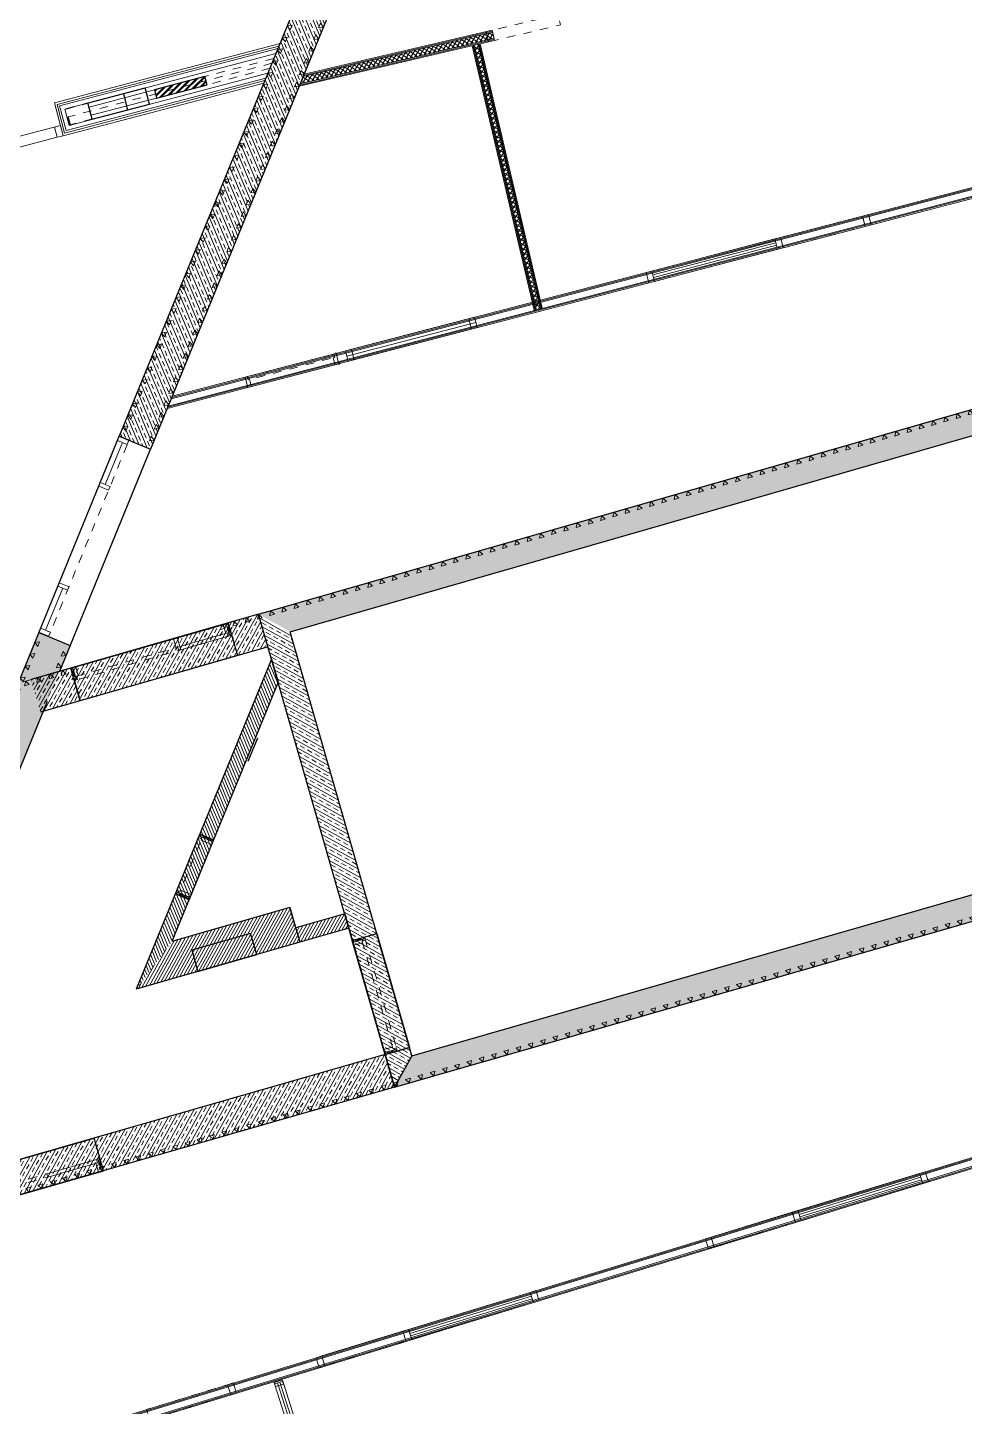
# Model space of a CAD drawing. Header units: metres. Extents: x 66528 to 66676, y 35171 to 35248.
# Drawn here: x 66550.94 to 66561.99, y 35187.35 to 35203.6 of the extents above; entities that cross this region are included whole.
import ezdxf

# ---------------------------------------------------------------- set-up
doc = ezdxf.new("R2010")
doc.units = ezdxf.units.M
doc.header["$LTSCALE"] = 0.00254
for name, pattern in [('Ohne Titel-22', [0.78736, 0.39368, -0.39368]), ('Ohne Titel-26', [0.629921, 0.314961, -0.314961]), ('Ohne Titel-6', [2.1074, 1.18103, -0.39368, 0.13901, -0.39368])]:
    doc.linetypes.add(name, pattern=pattern)
for name, color, linetype, lineweight in [('AUSBAU - Darstellungen - Fassade', 7, 'Continuous', 13), ('AUSBAU - Darstellungen - Trockenbau', 7, 'Continuous', 13), ('AUSBAU - Objekte - Türen', 7, 'Continuous', 13), ('ROHBAU - Darstellungen - Decken', 150, 'Continuous', 25), ('ROHBAU - Darstellungen - Sichtbetonklassen', 7, 'Continuous', 5), ('ROHBAU - Darstellungen - Wände', 7, 'Continuous', 25), ('ROHBAU - Darstellungen - Wände - Mauerwerk', 7, 'Continuous', 25), ('ROHBAU - Stahlkostruktion geschnitten', 7, 'Continuous', 13)]:
    doc.layers.add(name, color=color, linetype=linetype, lineweight=lineweight)

# ---------------------------------------------------------------- blocks, each defined once
blk = doc.blocks.new('SB 4')
at = {"layer": 'ROHBAU - Darstellungen - Sichtbetonklassen', "color": 251, "linetype": 'Continuous', "lineweight": 5, "flags": 128}
for points in [[(-0.121, -0.05), (-0.15, 0), (-0.179, -0.05)], [(-0.029, -0.05), (0, 0), (0.029, -0.05)]]:
    blk.add_lwpolyline(points, close=True, dxfattribs=at)
blk = doc.blocks.new('Gruppe-191-1')
at = {"layer": 'ROHBAU - Darstellungen - Sichtbetonklassen', "color": 7, "rotation": 16.15500941286637}
for p in [(66569.42, 35201.207), (66568.987, 35201.082), (66569.276, 35201.165), (66568.409, 35200.916), (66568.698, 35200.999), (66567.831, 35200.75), (66568.12, 35200.833), (66568.12, 35200.833), (66567.252, 35200.584), (66567.541, 35200.667), (66566.674, 35200.418), (66566.963, 35200.501), (66566.096, 35200.252), (66566.385, 35200.335), (66565.518, 35200.086), (66565.807, 35200.169), (66564.94, 35199.92), (66565.229, 35200.003), (66564.362, 35199.754), (66564.651, 35199.837), (66563.784, 35199.588), (66564.073, 35199.671), (66563.205, 35199.422), (66563.495, 35199.505), (66563.495, 35199.505), (66562.627, 35199.256), (66562.916, 35199.339), (66562.049, 35199.09), (66562.338, 35199.173), (66561.471, 35198.924), (66561.76, 35199.007), (66561.182, 35198.841), (66560.604, 35198.675), (66560.893, 35198.758), (66560.026, 35198.509), (66560.315, 35198.592), (66559.448, 35198.343), (66559.737, 35198.426), (66558.869, 35198.177), (66558.869, 35198.177), (66559.159, 35198.26), (66558.291, 35198.011), (66558.58, 35198.094), (66557.713, 35197.845), (66558.002, 35197.928), (66557.135, 35197.679), (66557.424, 35197.762), (66556.557, 35197.513), (66556.846, 35197.596), (66555.979, 35197.347), (66556.268, 35197.43), (66555.401, 35197.181), (66555.69, 35197.264), (66554.823, 35197.015), (66555.112, 35197.098), (66554.244, 35196.849), (66554.533, 35196.932), (66553.666, 35196.683), (66553.955, 35196.766), (66553.377, 35196.6), (66551.354, 35196.019), (66551.065, 35195.936)]:
    blk.add_blockref('SB 4', p, dxfattribs=at)
blk = doc.blocks.new('Tür_STB_193cm_40cm_ST')
at = {"layer": 'AUSBAU - Objekte - Türen', "lineweight": 25}
for p, q in [((-0.965, 0), (-0.965, -0.4)), ((0.965, 0), (0.965, -0.4))]:
    blk.add_line(p, q, dxfattribs=at)
at = {"layer": 'AUSBAU - Objekte - Türen', "color": 254, "lineweight": 5}
for p, q in [((-0.94, -0.015), (-0.965, -0.135)), ((-0.94, -0.135), (-0.965, -0.015)), ((0.94, -0.015), (0.965, -0.135)), ((0.94, -0.135), (0.965, -0.015))]:
    blk.add_line(p, q, dxfattribs=at)
at = {"layer": 'AUSBAU - Objekte - Türen', "color": 255, "linetype": 'Continuous', "lineweight": 25, "flags": 128}
blk.add_lwpolyline([(0.965, 0), (0.965, -0.4), (-0.965, -0.4), (-0.965, 0)], close=True, dxfattribs=at)
at = {"layer": 'AUSBAU - Objekte - Türen', "lineweight": 18, "flags": 128}
for points in [[(-0.95, 0), (-0.905, 0), (-0.905, -0.11), (-0.925, -0.11), (-0.925, -0.15), (-0.95, -0.15), (-0.95, -0.135), (-0.94, -0.135), (-0.94, -0.015), (-0.95, -0.015)], [(0.34, 0), (0.295, 0), (0.295, -0.11), (0.315, -0.11), (0.315, -0.15), (0.34, -0.15)], [(0.95, 0), (0.905, 0), (0.905, -0.11), (0.925, -0.11), (0.925, -0.15), (0.95, -0.15), (0.95, -0.135), (0.94, -0.135), (0.94, -0.015), (0.95, -0.015)], [(-0.94, -0.015), (-0.94, -0.135), (-0.965, -0.135), (-0.965, -0.015)], [(0.94, -0.015), (0.94, -0.135), (0.965, -0.135), (0.965, -0.015)]]:
    blk.add_lwpolyline(points, close=True, dxfattribs=at)
at = {"layer": 'AUSBAU - Objekte - Türen', "color": 9, "linetype": 'Ohne Titel-26', "lineweight": 5, "flags": 128}
blk.add_lwpolyline([(-0.925, -0.11), (0.315, -0.11), (0.315, -0.15), (-0.925, -0.15)], close=True, dxfattribs=at)
at = {"layer": 'AUSBAU - Objekte - Türen', "flags": 128}
blk.add_lwpolyline([(0.925, -0.15), (0.925, -0.11), (0.34, -0.11), (0.34, -0.15)], close=True, dxfattribs=at)
blk = doc.blocks.new('Gruppe-239-1')
at = {"layer": 'ROHBAU - Darstellungen - Sichtbetonklassen', "color": 251, "linetype": 'Continuous', "lineweight": 5, "flags": 128}
blk.add_lwpolyline([(66547.87, 35188.513), (66547.834, 35188.559), (66547.892, 35188.566)], close=True, dxfattribs=at)
at = {"layer": 'ROHBAU - Darstellungen - Sichtbetonklassen', "color": 7, "rotation": 67.85499871291746}
for p in [(66551.027, 35196.351), (66550.913, 35196.073), (66550.799, 35195.794), (66550.685, 35195.516), (66550.571, 35195.238), (66550.457, 35194.96), (66550.343, 35194.681), (66550.229, 35194.403), (66550.115, 35194.125), (66550.001, 35193.846), (66549.887, 35193.568), (66549.773, 35193.29), (66549.773, 35193.29), (66549.659, 35193.012), (66549.545, 35192.733), (66549.431, 35192.455), (66549.317, 35192.177), (66549.203, 35191.898), (66549.089, 35191.62), (66548.975, 35191.342), (66548.861, 35191.063), (66548.747, 35190.785), (66548.633, 35190.507), (66548.519, 35190.229), (66548.405, 35189.95), (66548.291, 35189.672), (66548.177, 35189.394), (66548.177, 35189.394), (66548.063, 35189.115), (66547.948, 35188.837)]:
    blk.add_blockref('SB 4', p, dxfattribs=at)
blk = doc.blocks.new('Gruppe-240-1')
at = {"layer": 'ROHBAU - Darstellungen - Sichtbetonklassen', "color": 7, "rotation": 67.8549987129407}
for p in [(66554.974, 35205.984), (66554.86, 35205.706), (66554.746, 35205.427), (66554.632, 35205.149), (66554.518, 35204.871), (66554.404, 35204.593), (66554.29, 35204.314), (66554.176, 35204.036), (66554.062, 35203.758), (66553.948, 35203.479), (66553.834, 35203.201), (66553.719, 35202.923), (66553.605, 35202.644), (66553.491, 35202.366), (66553.491, 35202.366), (66553.377, 35202.088), (66553.263, 35201.81), (66553.149, 35201.531), (66553.035, 35201.253), (66552.921, 35200.975), (66552.807, 35200.696), (66552.693, 35200.418), (66552.579, 35200.14), (66552.465, 35199.861), (66552.351, 35199.583), (66552.237, 35199.305), (66552.123, 35199.027)]:
    blk.add_blockref('SB 4', p, dxfattribs=at)
blk = doc.blocks.new('Gruppe-242-1')
at = {"layer": 'ROHBAU - Darstellungen - Sichtbetonklassen', "color": 7, "xscale": -1, "rotation": 247.5864290584021}
for p in [(66555.458, 35206.111), (66555.344, 35205.832), (66555.23, 35205.554), (66555.116, 35205.276), (66555.002, 35204.997), (66554.888, 35204.719), (66554.774, 35204.441), (66554.66, 35204.163), (66554.546, 35203.884), (66554.432, 35203.606), (66554.318, 35203.328), (66554.204, 35203.049), (66554.09, 35202.771), (66553.976, 35202.493), (66553.862, 35202.215), (66553.862, 35202.215), (66553.748, 35201.936), (66553.634, 35201.658), (66553.52, 35201.38), (66553.406, 35201.101), (66553.291, 35200.823), (66553.177, 35200.545), (66553.063, 35200.266), (66552.949, 35199.988), (66552.835, 35199.71), (66552.721, 35199.432), (66552.607, 35199.153), (66552.493, 35198.875)]:
    blk.add_blockref('SB 4', p, dxfattribs=at)
blk = doc.blocks.new('Gruppe-255-1')
at = {"layer": 'ROHBAU - Darstellungen - Sichtbetonklassen', "color": 7, "rotation": 196.1550094128664}
for p in [(66567.728, 35194.687), (66567.15, 35194.521), (66567.439, 35194.604), (66566.572, 35194.355), (66566.861, 35194.438), (66565.994, 35194.189), (66566.283, 35194.272), (66565.416, 35194.023), (66565.705, 35194.106), (66564.837, 35193.857), (66565.127, 35193.94), (66564.259, 35193.691), (66564.548, 35193.774), (66563.681, 35193.525), (66563.681, 35193.525), (66563.97, 35193.608), (66563.103, 35193.359), (66563.392, 35193.442), (66562.525, 35193.193), (66562.814, 35193.276), (66561.947, 35193.027), (66562.236, 35193.11), (66561.369, 35192.861), (66561.658, 35192.944), (66560.79, 35192.695), (66561.08, 35192.778), (66560.212, 35192.529), (66560.501, 35192.612), (66559.634, 35192.363), (66559.923, 35192.446), (66559.056, 35192.197), (66559.345, 35192.28), (66558.478, 35192.031), (66558.767, 35192.114), (66557.9, 35191.865), (66557.9, 35191.865), (66558.189, 35191.948), (66557.322, 35191.699), (66557.611, 35191.782), (66556.744, 35191.533), (66557.033, 35191.616), (66556.165, 35191.367), (66556.454, 35191.45), (66555.587, 35191.201), (66555.876, 35191.284), (66555.009, 35191.035), (66555.298, 35191.118), (66554.431, 35190.869), (66554.72, 35190.952), (66554.142, 35190.786), (66553.564, 35190.62), (66553.853, 35190.703), (66552.986, 35190.454), (66553.275, 35190.537), (66552.408, 35190.288), (66552.697, 35190.371), (66551.829, 35190.122), (66552.118, 35190.205), (66552.118, 35190.205), (66551.251, 35189.956), (66551.54, 35190.039), (66550.673, 35189.79), (66550.962, 35189.873), (66550.095, 35189.624), (66550.384, 35189.707), (66549.517, 35189.458), (66549.806, 35189.541), (66548.939, 35189.292), (66549.228, 35189.375), (66548.65, 35189.209)]:
    blk.add_blockref('SB 4', p, dxfattribs=at)
blk = doc.blocks.new('Tür_Abpl._BTN')
at = {"layer": 'AUSBAU - Objekte - Türen', "lineweight": 25}
for p, q in [((-1.25, 0.062), (-1.25, -0.062)), ((1.25, 0.062), (1.25, -0.062))]:
    blk.add_line(p, q, dxfattribs=at)
at = {"layer": 'AUSBAU - Objekte - Türen'}
for p, q in [((-1.195, 0), (-0.66, 0)), ((0.66, 0), (1.195, 0))]:
    blk.add_line(p, q, dxfattribs=at)
at = {"layer": 'AUSBAU - Objekte - Türen', "flags": 128}
for points in [[(-1.195, -0.062), (-1.25, -0.062), (-1.25, 0.062), (-1.195, 0.062)], [(-0.615, -0.062), (-0.66, -0.062), (-0.66, 0.062), (-0.615, 0.062)], [(0.66, -0.062), (0.615, -0.062), (0.615, 0.062), (0.66, 0.062)], [(1.25, -0.062), (1.195, -0.062), (1.195, 0.062), (1.25, 0.062)]]:
    blk.add_lwpolyline(points, close=True, dxfattribs=at)
at = {"layer": 'AUSBAU - Objekte - Türen', "color": 253, "linetype": 'Ohne Titel-22', "flags": 128}
blk.add_lwpolyline([(1.195, -0.062), (-1.195, -0.062), (-1.195, 0.062), (1.195, 0.062)], close=True, dxfattribs=at)
blk = doc.blocks.new('BTS_kombi_flurtür_OG4')
at = {"layer": 'AUSBAU - Objekte - Türen', "linetype": 'Continuous'}
for p, q in [((-0.75, 0.077), (0.75, 0.077)), ((-0.75, 0.047), (0.75, 0.047))]:
    blk.add_line(p, q, dxfattribs=at)
at = {"layer": 'AUSBAU - Objekte - Türen', "linetype": 'Continuous', "lineweight": 5, "flags": 128}
for points in [[(-0.82, 0.125), (-0.75, 0.125), (-0.75, 0), (-0.82, 0)], [(-0.75, 0.125), (0.75, 0.125), (0.75, 0), (-0.75, 0)]]:
    blk.add_lwpolyline(points, close=True, dxfattribs=at)
at = {"layer": 'AUSBAU - Objekte - Türen', "flags": 128}
for points in [[(0.75, 0.125), (0.75, 0), (0.82, 0), (0.82, 0.125)], [(1.82, 0.125), (1.82, 0), (1.89, 0), (1.89, 0.125)]]:
    blk.add_lwpolyline(points, close=True, dxfattribs=at)
at = {"layer": 'AUSBAU - Objekte - Türen', "color": 255, "linetype": 'Continuous', "flags": 128}
blk.add_lwpolyline([(1.82, 0.125), (1.82, 0), (0.82, 0), (0.82, 0.125)], close=True, dxfattribs=at)
at = {"layer": 'AUSBAU - Objekte - Türen', "color": 253, "linetype": 'Ohne Titel-22', "flags": 128}
blk.add_lwpolyline([(1.82, 0.125), (1.82, 0), (0.82, 0), (0.82, 0.125)], close=True, dxfattribs=at)
blk = doc.blocks.new('Gruppe-427-1')
at = {"layer": 'AUSBAU - Darstellungen - Fassade'}
for p, q in [((66557.104, 35185.491), (66557.113, 35185.463)), ((66557.107, 35185.492), (66557.116, 35185.464))]:
    blk.add_line(p, q, dxfattribs=at)
for centre, start, end in [((66557.104, 35185.495), 261.6813, 313.7603), ((66557.115, 35185.46), 81.6813, 133.7603)]:
    blk.add_arc(centre, 0.00342, start, end, dxfattribs=at)
blk = doc.blocks.new('Gruppe-428-1')
at = {"layer": 'AUSBAU - Darstellungen - Fassade'}
for p, q in [((66558.033, 35185.788), (66558.042, 35185.759)), ((66558.035, 35185.789), (66558.045, 35185.76))]:
    blk.add_line(p, q, dxfattribs=at)
for centre, start, end in [((66558.033, 35185.791), 261.6813, 313.7603), ((66558.044, 35185.757), 81.6813, 133.7603)]:
    blk.add_arc(centre, 0.00342, start, end, dxfattribs=at)
blk = doc.blocks.new('Gruppe-429-1')
at = {"layer": 'AUSBAU - Darstellungen - Fassade'}
for p, q in [((66561.676, 35186.952), (66561.685, 35186.924)), ((66561.679, 35186.953), (66561.688, 35186.925))]:
    blk.add_line(p, q, dxfattribs=at)
for centre, start, end in [((66561.677, 35186.956), 261.6813, 313.7603), ((66561.688, 35186.921), 81.6813, 133.7603)]:
    blk.add_arc(centre, 0.00342, start, end, dxfattribs=at)
blk = doc.blocks.new('Gruppe-430-1')
at = {"layer": 'AUSBAU - Darstellungen - Fassade'}
for p, q in [((66560.747, 35186.655), (66560.757, 35186.627)), ((66560.75, 35186.656), (66560.759, 35186.628))]:
    blk.add_line(p, q, dxfattribs=at)
for centre, start, end in [((66560.748, 35186.659), 261.6813, 313.7603), ((66560.759, 35186.624), 81.6813, 133.7603)]:
    blk.add_arc(centre, 0.00342, start, end, dxfattribs=at)
blk = doc.blocks.new('Gruppe-431-1')
at = {"layer": 'AUSBAU - Objekte - Türen', "linetype": 'Continuous'}
for p, q in [((66559.809, 35186.392), (66562.629, 35187.293)), ((66559.82, 35186.359), (66562.64, 35187.26)), ((66559.829, 35186.331), (66562.649, 35187.231)), ((66559.84, 35186.297), (66562.659, 35187.198)), ((66559.84, 35186.297), (66559.809, 35186.392)), ((66558.952, 35186.118), (66556.133, 35185.218)), ((66558.983, 35186.023), (66558.952, 35186.118)), ((66558.983, 35186.023), (66556.163, 35185.122)), ((66558.963, 35186.085), (66556.177, 35185.195)), ((66558.972, 35186.057), (66556.19, 35185.168))]:
    blk.add_line(p, q, dxfattribs=at)
at = {"layer": 'AUSBAU - Objekte - Türen', "color": 253, "linetype": 'Ohne Titel-22', "flags": 128}
for points in [[(66563.477, 35187.564), (66563.507, 35187.469), (66562.674, 35187.203), (66562.643, 35187.298)], [(66555.285, 35184.947), (66555.315, 35184.851), (66556.149, 35185.118), (66556.118, 35185.213)]]:
    blk.add_lwpolyline(points, close=True, dxfattribs=at)
at = {"layer": 'AUSBAU - Objekte - Türen', "flags": 128}
for points in [[(66563.477, 35187.564), (66563.507, 35187.469), (66563.555, 35187.484), (66563.524, 35187.58)], [(66562.596, 35187.283), (66562.626, 35187.187), (66562.674, 35187.203), (66562.643, 35187.298)], [(66562.629, 35187.293), (66562.659, 35187.198), (66562.726, 35187.219), (66562.696, 35187.315)], [(66556.133, 35185.218), (66556.163, 35185.122), (66556.096, 35185.101), (66556.066, 35185.196)], [(66556.166, 35185.228), (66556.196, 35185.133), (66556.149, 35185.118), (66556.118, 35185.213)], [(66555.285, 35184.947), (66555.315, 35184.851), (66555.268, 35184.836), (66555.237, 35184.931)]]:
    blk.add_lwpolyline(points, close=True, dxfattribs=at)
at = {"layer": 'AUSBAU - Darstellungen - Fassade', "color": 7}
for name in ['Gruppe-429-1', 'Gruppe-430-1', 'Gruppe-428-1', 'Gruppe-427-1']:
    blk.add_blockref(name, (0, 0), dxfattribs=at)
blk = doc.blocks.new('Tür_STB_140cm_30cm')
at = {"layer": 'AUSBAU - Objekte - Türen', "lineweight": 25}
for p, q in [((-1.14, 0.15), (-1.14, -0.15)), ((0.26, 0.15), (0.26, -0.15)), ((0.26, 0.15), (0.26, -0.15))]:
    blk.add_line(p, q, dxfattribs=at)
at = {"layer": 'AUSBAU - Objekte - Türen', "color": 254, "lineweight": 5}
for p, q in [((-1.115, 0.135), (-1.14, 0.015)), ((-1.115, 0.015), (-1.14, 0.135)), ((0.235, 0.135), (0.26, 0.015)), ((0.235, 0.015), (0.26, 0.135))]:
    blk.add_line(p, q, dxfattribs=at)
at = {"layer": 'AUSBAU - Objekte - Türen', "color": 255, "linetype": 'Continuous', "lineweight": 25, "flags": 128}
blk.add_lwpolyline([(-1.14, 0.15), (-1.14, -0.15), (0.26, -0.15), (0.26, 0.15)], close=True, dxfattribs=at)
at = {"layer": 'AUSBAU - Objekte - Türen', "lineweight": 18, "flags": 128}
for points in [[(-1.115, 0.135), (-1.115, 0.015), (-1.14, 0.015), (-1.14, 0.135)], [(-1.125, 0.15), (-1.08, 0.15), (-1.08, 0.04), (-1.1, 0.04), (-1.1, 0), (-1.125, 0), (-1.125, 0.015), (-1.115, 0.015), (-1.115, 0.135), (-1.125, 0.135)], [(0.245, 0.15), (0.2, 0.15), (0.2, 0.04), (0.22, 0.04), (0.22, 0), (0.245, 0), (0.245, 0.015), (0.235, 0.015), (0.235, 0.135), (0.245, 0.135)], [(0.235, 0.135), (0.235, 0.015), (0.26, 0.015), (0.26, 0.135)]]:
    blk.add_lwpolyline(points, close=True, dxfattribs=at)
at = {"layer": 'AUSBAU - Objekte - Türen', "color": 9, "linetype": 'Ohne Titel-26', "lineweight": 5, "flags": 128}
blk.add_lwpolyline([(-1.1, 0.04), (0.22, 0.04), (0.22, 0), (-1.1, 0)], close=True, dxfattribs=at)
blk = doc.blocks.new('Tür_STB_193cn_40cm_ST')
at = {"layer": 'AUSBAU - Objekte - Türen', "lineweight": 25}
for p, q in [((-0.67, 0), (-0.67, -0.3)), ((-0.67, 0), (-0.67, -0.3)), ((-0.67, 0), (-0.67, -0.4)), ((1.26, 0), (1.26, -0.4))]:
    blk.add_line(p, q, dxfattribs=at)
at = {"layer": 'AUSBAU - Objekte - Türen', "color": 254, "lineweight": 5}
for p, q in [((-0.645, -0.015), (-0.67, -0.135)), ((-0.645, -0.135), (-0.67, -0.015)), ((1.235, -0.015), (1.26, -0.135)), ((1.235, -0.135), (1.26, -0.015))]:
    blk.add_line(p, q, dxfattribs=at)
at = {"layer": 'AUSBAU - Objekte - Türen', "color": 255, "linetype": 'Continuous', "lineweight": 25, "flags": 128}
blk.add_lwpolyline([(1.26, 0), (1.26, -0.4), (-0.67, -0.4), (-0.67, 0)], close=True, dxfattribs=at)
at = {"layer": 'AUSBAU - Objekte - Türen', "lineweight": 18, "flags": 128}
for points in [[(-0.655, 0), (-0.61, 0), (-0.61, -0.11), (-0.63, -0.11), (-0.63, -0.15), (-0.655, -0.15), (-0.655, -0.135), (-0.645, -0.135), (-0.645, -0.015), (-0.655, -0.015)], [(1.245, 0), (1.2, 0), (1.2, -0.11), (1.22, -0.11), (1.22, -0.15), (1.245, -0.15), (1.245, -0.135), (1.235, -0.135), (1.235, -0.015), (1.245, -0.015)], [(-0.645, -0.015), (-0.645, -0.135), (-0.67, -0.135), (-0.67, -0.015)], [(1.235, -0.015), (1.235, -0.135), (1.26, -0.135), (1.26, -0.015)]]:
    blk.add_lwpolyline(points, close=True, dxfattribs=at)
at = {"layer": 'AUSBAU - Objekte - Türen', "color": 9, "linetype": 'Ohne Titel-26', "lineweight": 5, "flags": 128}
blk.add_lwpolyline([(-0.63, -0.11), (0.61, -0.11), (0.61, -0.15), (-0.63, -0.15)], close=True, dxfattribs=at)
at = {"layer": 'AUSBAU - Objekte - Türen', "flags": 128}
blk.add_lwpolyline([(1.22, -0.15), (1.22, -0.11), (0.61, -0.11), (0.61, -0.15)], close=True, dxfattribs=at)
blk = doc.blocks.new('Tür_MW_76cm_17.5cm')
at = {"layer": 'AUSBAU - Objekte - Türen', "lineweight": 25}
for p, q in [((-0.38, 0.15), (-0.38, -0.025)), ((0.38, 0.15), (0.38, -0.025))]:
    blk.add_line(p, q, dxfattribs=at)
at = {"layer": 'AUSBAU - Objekte - Türen', "color": 254, "lineweight": 5}
for p, q in [((-0.355, 0.135), (-0.38, -0.01)), ((-0.355, -0.01), (-0.38, 0.135)), ((-0.355, 0.135), (-0.38, -0.01)), ((-0.355, -0.01), (-0.38, 0.135)), ((0.355, 0.135), (0.38, -0.01)), ((0.355, -0.01), (0.38, 0.135))]:
    blk.add_line(p, q, dxfattribs=at)
at = {"layer": 'AUSBAU - Objekte - Türen', "color": 255, "linetype": 'Continuous', "lineweight": 25, "flags": 128}
blk.add_lwpolyline([(0.38, 0.15), (0.38, -0.025), (-0.38, -0.025), (-0.38, 0.15)], close=True, dxfattribs=at)
at = {"layer": 'AUSBAU - Objekte - Türen', "lineweight": 18, "flags": 128}
for points in [[(-0.355, 0.135), (-0.355, -0.01), (-0.38, -0.01), (-0.38, 0.135)], [(-0.355, 0.135), (-0.355, -0.01), (-0.38, -0.01), (-0.38, 0.135)], [(-0.365, 0.15), (-0.335, 0.15), (-0.335, 0.11), (-0.32, 0.11), (-0.32, -0.025), (-0.365, -0.025), (-0.365, -0.01), (-0.355, -0.01), (-0.355, 0.135), (-0.365, 0.135)], [(-0.365, 0.15), (-0.335, 0.15), (-0.335, 0.11), (-0.32, 0.11), (-0.32, -0.025), (-0.365, -0.025), (-0.365, -0.01), (-0.355, -0.01), (-0.355, 0.135), (-0.365, 0.135)], [(0.365, 0.15), (0.335, 0.15), (0.335, 0.11), (0.32, 0.11), (0.32, -0.025), (0.365, -0.025), (0.365, -0.01), (0.355, -0.01), (0.355, 0.135), (0.365, 0.135)], [(0.355, 0.135), (0.355, -0.01), (0.38, -0.01), (0.38, 0.135)]]:
    blk.add_lwpolyline(points, close=True, dxfattribs=at)
at = {"layer": 'AUSBAU - Objekte - Türen', "color": 9, "linetype": 'Ohne Titel-26', "lineweight": 5, "flags": 128}
blk.add_lwpolyline([(-0.335, 0.11), (-0.335, 0.15), (0.335, 0.15), (0.335, 0.11)], close=True, dxfattribs=at)
blk = doc.blocks.new('Gruppe-644-1')
at = {"layer": 'AUSBAU - Objekte - Türen'}
for p, q in [((66554.482, 35185.768), (66554.51, 35185.777)), ((66554.483, 35185.765), (66554.511, 35185.774))]:
    blk.add_line(p, q, dxfattribs=at)
for centre, start, end in [((66554.479, 35185.765), 351.6813, 43.7603), ((66554.514, 35185.776), 171.6813, 223.7603)]:
    blk.add_arc(centre, 0.00342, start, end, dxfattribs=at)
blk = doc.blocks.new('Gruppe-645-1')
at = {"layer": 'AUSBAU - Objekte - Türen'}
for p, q in [((66554.185, 35186.696), (66554.214, 35186.706)), ((66554.186, 35186.694), (66554.215, 35186.703))]:
    blk.add_line(p, q, dxfattribs=at)
for centre, start, end in [((66554.183, 35186.694), 351.6813, 43.7603), ((66554.217, 35186.705), 171.6813, 223.7603)]:
    blk.add_arc(centre, 0.00342, start, end, dxfattribs=at)
blk = doc.blocks.new('Gruppe-646-1')
at = {"layer": 'AUSBAU - Objekte - Türen'}
for p, q in [((66553.951, 35187.644), (66553.855, 35187.613)), ((66553.855, 35187.613), (66554.756, 35184.794)), ((66553.889, 35187.624), (66554.779, 35184.838)), ((66553.917, 35187.633), (66554.806, 35184.851)), ((66553.951, 35187.644), (66554.852, 35184.824))]:
    blk.add_line(p, q, dxfattribs=at)
at = {"layer": 'AUSBAU - Objekte - Türen', "flags": 128}
for points in [[(66553.866, 35187.58), (66553.961, 35187.61), (66553.946, 35187.658), (66553.851, 35187.627)], [(66554.746, 35184.827), (66554.841, 35184.857), (66554.856, 35184.81), (66554.761, 35184.779)]]:
    blk.add_lwpolyline(points, close=True, dxfattribs=at)
at = {"layer": 'AUSBAU - Objekte - Türen'}
for name in ['Gruppe-645-1', 'Gruppe-644-1']:
    blk.add_blockref(name, (0, 0), dxfattribs=at)
blk = doc.blocks.new('Tür_TB_114cm_12.5cm')
at = {"layer": 'AUSBAU - Objekte - Türen', "lineweight": 18}
for p, q in [((0.01, 0.075), (0.01, 0.063)), ((0.01, 0.063), (0.01, 0.075)), ((0.025, 0.063), (0.01, 0.063)), ((0.025, 0.088), (0.025, -0.062)), ((1.135, 0.063), (1.15, 0.063)), ((1.15, 0.075), (1.15, 0.063)), ((1.15, 0.063), (1.15, 0.075)), ((0.01, -0.037), (0.025, -0.037)), ((0.01, -0.037), (0.01, -0.05)), ((1.15, -0.037), (1.135, -0.037)), ((1.15, -0.037), (1.15, -0.05))]:
    blk.add_line(p, q, dxfattribs=at)
at = {"layer": 'AUSBAU - Objekte - Türen', "color": 255, "linetype": 'Continuous', "lineweight": 5, "flags": 128}
blk.add_lwpolyline([(1.15, 0.063), (1.135, 0.063), (1.135, -0.037), (1.15, -0.037), (1.15, -0.05), (0.01, -0.05), (0.01, -0.037), (0.02, -0.037), (0.025, -0.037), (0.025, 0.063), (0.019, 0.063), (0.01, 0.063), (0.01, 0.075), (1.15, 0.075)], close=True, dxfattribs=at)
at = {"layer": 'AUSBAU - Objekte - Türen', "lineweight": 18, "flags": 128}
for points in [[(0.025, 0.075), (0.07, 0.075), (0.07, -0.01), (0.055, -0.01), (0.055, -0.05), (0.025, -0.05)], [(1.135, 0.075), (1.09, 0.075), (1.09, -0.01), (1.105, -0.01), (1.105, -0.05), (1.135, -0.05)]]:
    blk.add_lwpolyline(points, close=True, dxfattribs=at)
at = {"layer": 'AUSBAU - Objekte - Türen', "color": 9, "linetype": 'Ohne Titel-26', "lineweight": 5, "flags": 128}
blk.add_lwpolyline([(0.105, -0.01), (1.105, -0.01), (1.105, -0.03), (1.105, -0.05), (0.055, -0.05), (0.055, -0.01)], close=True, dxfattribs=at)

msp = doc.modelspace()

# ---------------------------------------------------------------- hatches: boundary and pattern name
at = {"layer": 'AUSBAU - Darstellungen - Trockenbau', "linetype": 'Continuous', "lineweight": 5}
h = msp.add_hatch(dxfattribs=at)
h.set_pattern_fill('MF_IN WAND', color=253, angle=-166.8078, style=0, pattern_type=2)
h.set_pattern_definition([(-121.8078, (56889.08012, 49100.015467), (-0.033992837905, 0.02108285965), []), (-211.8078, (56888.900243, 49100.12703), (0.02091583363, 0.03409586344), [])])
h.paths.add_polyline_path([(66556.442, 35203.472), (66556.425, 35203.545), (66554.192, 35203.021), (66554.157, 35202.936)])
h = msp.add_hatch(dxfattribs=at)
h.set_pattern_fill('MF_IN WAND', color=253, angle=103.1922, style=0, pattern_type=2)
h.set_pattern_definition([(148.1922, (49100.015467, -56889.08012), (0.021082859653, 0.033992837905), []), (58.1922, (49100.12703, -56888.900243), (0.034095863437, -0.02091583363), [])])
h.paths.add_polyline_path([(66556.938, 35200.275), (66556.987, 35200.287), (66556.256, 35203.402), (66556.208, 35203.391)])
at = {"layer": 'ROHBAU - Darstellungen - Wände', "linetype": 'Continuous', "lineweight": 5}
h = msp.add_hatch(dxfattribs=at)
h.set_pattern_fill('STAHLBETON 1_5MM', angle=-112.2793, style=0, pattern_type=2)
h.set_pattern_definition([(-67.27928611, (0, 0), (-0.06917988857, -0.02896796536), []), (-67.27928611, (-0.0369, -0.01545), (-0.06917988857, -0.02896796536), [0.06, -0.04])])
h.paths.add_polyline_path([(66555.061, 35206.197), (66555.539, 35206.309), (66552.393, 35198.63), (66552.023, 35198.782)])
h = msp.add_hatch(dxfattribs=at)
h.set_pattern_fill('STAHLBETON 1_5MM', angle=16.0207, style=0, pattern_type=2)
h.set_pattern_definition([(61.02072459, (0, 0), (0.06560962586, -0.03633699209), []), (61.02072459, (0.03499, -0.01938), (0.06560962586, -0.03633699209), [0.06, -0.04])])
h.paths.add_polyline_path([(66554.039, 35196.478), (66553.667, 35196.684), (66563.301, 35199.45), (66563.095, 35199.079)])
h = msp.add_hatch(dxfattribs=at)
h.set_pattern_fill('STAHLBETON 1_5MM', angle=-163.9793, style=0, pattern_type=2)
h.set_pattern_definition([(-118.97927541, (0, 0), (-0.06560962586, 0.03633699209), []), (-118.97927541, (-0.03499, 0.01938), (-0.06560962586, 0.03633699209), [0.06, -0.04])])
h.paths.add_polyline_path([(66553.667, 35196.684), (66553.778, 35196.299), (66551.094, 35195.529), (66550.984, 35195.913)])
h = msp.add_hatch(dxfattribs=at)
h.set_pattern_fill('STAHLBETON 1_5MM', angle=106.0207, style=0, pattern_type=2)
h.set_pattern_definition([(151.02072459, (0, 0), (0.03633699209, 0.06560962586), []), (151.02072459, (0.01938, 0.03499), (0.03633699209, 0.06560962586), [0.06, -0.04])])
h.paths.add_polyline_path([(66555.474, 35191.48), (66555.268, 35191.109), (66553.667, 35196.684), (66554.039, 35196.478)])
h = msp.add_hatch(dxfattribs=at)
h.set_pattern_fill('STAHLBETON 1_5MM', angle=-112.2793, style=0, pattern_type=2)
h.set_pattern_definition([(-67.27928611, (0, 0), (-0.06917988857, -0.02896796536), []), (-67.27928611, (-0.0369, -0.01545), (-0.06917988857, -0.02896796536), [0.06, -0.04])])
h.paths.add_polyline_path([(66551.075, 35196.468), (66551.445, 35196.317), (66548.152, 35188.279), (66547.782, 35188.43)])
h = msp.add_hatch(dxfattribs=at)
h.set_pattern_fill('STAHLBETON 1_5MM', angle=16.0207, style=0, pattern_type=2)
h.set_pattern_definition([(61.02072459, (0, 0), (0.06560962586, -0.03633699209), []), (61.02072459, (0.03499, -0.01938), (0.06560962586, -0.03633699209), [0.06, -0.04])])
h.paths.add_polyline_path([(66555.268, 35191.109), (66555.474, 35191.48), (66567.726, 35194.998), (66567.974, 35194.757)])
h = msp.add_hatch(dxfattribs=at)
h.set_pattern_fill('STAHLBETON 1_5MM', angle=-163.9793, style=0, pattern_type=2)
h.set_pattern_definition([(-118.97927541, (0, 0), (-0.06560962586, 0.03633699209), []), (-118.97927541, (-0.03499, 0.01938), (-0.06560962586, 0.03633699209), [0.06, -0.04])])
h.paths.add_polyline_path([(66555.158, 35191.493), (66555.268, 35191.109), (66548.517, 35189.171), (66548.711, 35189.642)])
at = {"layer": 'ROHBAU - Darstellungen - Wände - Mauerwerk', "linetype": 'Continuous', "lineweight": 5}
h = msp.add_hatch(dxfattribs=at)
h.set_pattern_fill('KALKSANDSTEIN 1MM', angle=-112.2793, style=0, pattern_type=2)
h.set_pattern_definition([(-67.279286114, (0, 0), (-0.029597628991, -0.014083768124), [])])
h.paths.add_polyline_path([(66553.819, 35196.155), (66553.897, 35195.884), (66552.645, 35192.827), (66552.225, 35192.264)])
h = msp.add_hatch(dxfattribs=at)
h.set_pattern_fill('KALKSANDSTEIN 1MM', angle=-112.2793, style=0, pattern_type=2)
h.set_pattern_definition([(-67.279286114, (0, 0), (-0.029597628991, -0.014083768124), [])])
h.paths.add_polyline_path([(66553.897, 35195.884), (66553.819, 35196.155), (66552.225, 35192.264), (66552.645, 35192.827)])
h = msp.add_hatch(dxfattribs=at)
h.set_pattern_fill('KALKSANDSTEIN 1MM', angle=-163.9804, style=0, pattern_type=2)
h.set_pattern_definition([(-118.980422825, (0, 0), (-0.029396310621, 0.01449927889), [])])
h.paths.add_polyline_path([(66554.036, 35193.226), (66554.153, 35192.818), (66552.225, 35192.264), (66552.645, 35192.827)])
h = msp.add_hatch(dxfattribs=at)
h.set_pattern_fill('KALKSANDSTEIN 1MM', angle=-163.9804, style=0, pattern_type=2)
h.set_pattern_definition([(-118.980422825, (0, 0), (-0.029396310621, 0.01449927889), [])])
h.paths.add_polyline_path([(66554.682, 35193.152), (66554.73, 35192.983), (66554.153, 35192.818), (66554.105, 35192.986)])
h = msp.add_hatch(dxfattribs=at)
h.set_pattern_fill('KALKSANDSTEIN 1MM', angle=-163.9804, style=0, pattern_type=2)
h.set_pattern_definition([(-118.980422824, (0, 0), (-0.029396310621, 0.01449927889), [])])
h.paths.add_polyline_path([(66554.73, 35192.983), (66554.682, 35193.152), (66554.105, 35192.986), (66554.153, 35192.818)])
at = {"layer": 'ROHBAU - Stahlkostruktion geschnitten', "linetype": 'Continuous', "lineweight": 5}
h = msp.add_hatch(dxfattribs=at)
h.set_pattern_fill('STAHL', style=0, pattern_type=2)
h.set_pattern_definition([(45, (0, 0), (0.034853938095, -0.035849728023), []), (45, (0.00529, -0.010583), (0.034853938095, -0.035849728023), [])])
h.paths.add_polyline_path([(66552.439, 35202.865), (66552.464, 35202.769), (66553.059, 35202.925), (66553.033, 35203.022)])

# ---------------------------------------------------------------- linework, layer by layer
at = {"layer": 'AUSBAU - Darstellungen - Trockenbau', "color": 7, "linetype": 'Continuous', "lineweight": 13}
for p, q in [((66550.463, 35186.735), (66626.543, 35209.96)), ((66550.579, 35186.64), (66626.557, 35209.833)), ((66556.419, 35203.569), (66554.204, 35203.05)), ((66551.259, 35202.711), (66553.919, 35203.41)), ((66553.871, 35203.294), (66553.919, 35203.41)), ((66556.447, 35203.447), (66554.146, 35202.908)), ((66556.281, 35203.408), (66556.183, 35203.385)), ((66556.914, 35200.27), (66556.183, 35203.385)), ((66557.011, 35200.293), (66556.281, 35203.408)), ((66551.381, 35202.639), (66553.871, 35203.294)), ((66553.777, 35203.062), (66551.432, 35202.446)), ((66553.777, 35203.062), (66553.729, 35202.946)), ((66554.204, 35203.05), (66554.146, 35202.908)), ((66553.729, 35202.946), (66551.361, 35202.324)), ((66551.361, 35202.324), (66551.259, 35202.711)), ((66552.649, 35199.254), (66565.992, 35202.735)), ((66551.432, 35202.446), (66551.381, 35202.639)), ((66552.589, 35199.109), (66566.02, 35202.613)), ((66552.589, 35199.109), (66552.649, 35199.254))]:
    msp.add_line(p, q, dxfattribs=at)
at = {"layer": 'AUSBAU - Darstellungen - Trockenbau', "color": 7, "linetype": 'Continuous', "lineweight": 5}
for p, q in [((66550.474, 35186.725), (66626.545, 35209.947)), ((66550.474, 35186.725), (66626.545, 35209.947)), ((66550.486, 35186.716), (66626.546, 35209.934)), ((66550.486, 35186.716), (66626.546, 35209.934)), ((66550.556, 35186.659), (66626.554, 35209.859)), ((66550.556, 35186.659), (66626.554, 35209.859)), ((66550.567, 35186.649), (66626.555, 35209.846)), ((66550.567, 35186.649), (66626.555, 35209.846)), ((66556.425, 35203.545), (66554.192, 35203.021)), ((66556.425, 35203.545), (66554.192, 35203.021)), ((66556.422, 35203.557), (66554.198, 35203.036)), ((66556.422, 35203.557), (66554.198, 35203.036)), ((66551.29, 35202.693), (66553.907, 35203.381)), ((66551.29, 35202.693), (66553.907, 35203.381)), ((66551.32, 35202.675), (66553.895, 35203.352)), ((66551.32, 35202.675), (66553.895, 35203.352)), ((66556.445, 35203.459), (66554.151, 35202.922)), ((66556.445, 35203.459), (66554.151, 35202.922)), ((66556.442, 35203.472), (66554.157, 35202.936)), ((66556.442, 35203.472), (66554.157, 35202.936)), ((66556.926, 35200.273), (66556.195, 35203.388)), ((66556.926, 35200.273), (66556.195, 35203.388)), ((66556.938, 35200.275), (66556.208, 35203.391)), ((66556.938, 35200.275), (66556.208, 35203.391)), ((66556.987, 35200.287), (66556.256, 35203.402)), ((66556.987, 35200.287), (66556.256, 35203.402)), ((66556.999, 35200.29), (66556.269, 35203.405)), ((66556.999, 35200.29), (66556.269, 35203.405)), ((66553.753, 35203.004), (66551.396, 35202.385)), ((66553.753, 35203.004), (66551.396, 35202.385)), ((66553.741, 35202.975), (66551.379, 35202.354)), ((66553.741, 35202.975), (66551.379, 35202.354)), ((66551.379, 35202.354), (66551.29, 35202.693)), ((66551.379, 35202.354), (66551.29, 35202.693)), ((66551.396, 35202.385), (66551.32, 35202.675)), ((66551.396, 35202.385), (66551.32, 35202.675)), ((66552.637, 35199.225), (66565.998, 35202.711)), ((66552.637, 35199.225), (66565.998, 35202.711)), ((66552.643, 35199.239), (66565.995, 35202.723)), ((66552.643, 35199.239), (66565.995, 35202.723)), ((66552.595, 35199.124), (66566.017, 35202.626)), ((66552.595, 35199.124), (66566.017, 35202.626)), ((66552.601, 35199.138), (66566.014, 35202.638)), ((66552.601, 35199.138), (66566.014, 35202.638))]:
    msp.add_line(p, q, dxfattribs=at)
at = {"layer": 'AUSBAU - Darstellungen - Trockenbau', "linetype": 'Continuous', "lineweight": 13, "flags": 128}
msp.add_lwpolyline([(66551.361, 35202.324), (66551.293, 35202.306), (66551.261, 35202.427), (66551.329, 35202.445)], close=True, dxfattribs=at)
at = {"layer": 'AUSBAU - Objekte - Türen', "linetype": 'Continuous'}
for p, q in [((66550.282, 35202.17), (66551.329, 35202.445)), ((66548.926, 35201.684), (66551.292, 35202.306)), ((66558.305, 35200.717), (66559.756, 35201.095)), ((66554.709, 35199.727), (66556.228, 35200.123))]:
    msp.add_line(p, q, dxfattribs=at)
at = {"layer": 'AUSBAU - Objekte - Türen', "lineweight": 13}
msp.add_line((66550.891, 35195.886), (66551.377, 35196.026), dxfattribs=at)
at = {"layer": 'AUSBAU - Objekte - Türen', "color": 253, "linetype": 'Ohne Titel-22', "flags": 128}
for points in [[(66556.447, 35203.447), (66556.419, 35203.569), (66557.198, 35203.752), (66557.226, 35203.63)], [(66553.301, 35187.602), (66553.338, 35187.482), (66552.381, 35187.19), (66552.345, 35187.309)]]:
    msp.add_lwpolyline(points, close=True, dxfattribs=at)
at = {"layer": 'AUSBAU - Objekte - Türen', "flags": 128}
for points in [[(66556.447, 35203.447), (66556.419, 35203.569), (66556.351, 35203.553), (66556.379, 35203.431)], [(66553.301, 35187.602), (66553.338, 35187.482), (66553.405, 35187.502), (66553.368, 35187.622)]]:
    msp.add_lwpolyline(points, close=True, dxfattribs=at)
at = {"layer": 'AUSBAU - Objekte - Türen', "linetype": 'Continuous', "lineweight": 5, "flags": 128}
for points in [[(66554.724, 35199.666), (66556.244, 35200.063), (66556.212, 35200.184), (66554.693, 35199.787)], [(66556.144, 35200.166), (66556.212, 35200.184), (66556.244, 35200.063), (66556.176, 35200.045)], [(66554.693, 35199.787), (66554.761, 35199.805), (66554.792, 35199.684), (66554.724, 35199.666)]]:
    msp.add_lwpolyline(points, close=True, dxfattribs=at)
at = {"layer": 'ROHBAU - Darstellungen - Decken', "linetype": 'Continuous'}
for p, q in [((66551.66, 35202.713), (66552.331, 35202.889)), ((66552.382, 35202.695), (66552.331, 35202.889)), ((66551.706, 35202.518), (66551.655, 35202.711)), ((66551.706, 35202.518), (66552.382, 35202.695)), ((66552.072, 35202.821), (66552.122, 35202.627)), ((66551.074, 35196.465), (66552.023, 35198.782)), ((66551.444, 35196.313), (66552.393, 35198.63)), ((66551.452, 35196.048), (66553.307, 35196.58)), ((66553.417, 35196.196), (66551.562, 35195.663)), ((66553.654, 35195.223), (66553.541, 35194.949)), ((66554.73, 35192.983), (66555.158, 35191.493)), ((66554.771, 35192.839), (66555.158, 35191.493)), ((66549.872, 35189.976), (66551.727, 35190.508)), ((66549.982, 35189.591), (66551.837, 35190.124))]:
    msp.add_line(p, q, dxfattribs=at)
at = {"layer": 'ROHBAU - Darstellungen - Decken', "linetype": 'Ohne Titel-22'}
for p, q in [((66551.396, 35202.643), (66551.655, 35202.711)), ((66551.447, 35202.45), (66551.396, 35202.643)), ((66551.706, 35202.518), (66551.447, 35202.45))]:
    msp.add_line(p, q, dxfattribs=at)
at = {"layer": 'ROHBAU - Darstellungen - Wände', "color": 7, "linetype": 'Continuous', "lineweight": 25}
for p, q in [((66555.539, 35206.309), (66552.393, 35198.63)), ((66555.061, 35206.197), (66552.023, 35198.782)), ((66553.667, 35196.684), (66563.301, 35199.45)), ((66554.039, 35196.478), (66563.095, 35199.079)), ((66552.023, 35198.782), (66552.393, 35198.63)), ((66553.667, 35196.684), (66550.984, 35195.913)), ((66555.268, 35191.109), (66553.667, 35196.684)), ((66551.075, 35196.468), (66547.782, 35188.43)), ((66551.075, 35196.468), (66551.445, 35196.317)), ((66555.474, 35191.48), (66554.039, 35196.478)), ((66553.778, 35196.299), (66551.094, 35195.529)), ((66551.445, 35196.317), (66551.319, 35196.009)), ((66551.174, 35195.656), (66548.711, 35189.642)), ((66555.474, 35191.48), (66567.726, 35194.998)), ((66555.268, 35191.109), (66567.974, 35194.757)), ((66554.105, 35192.986), (66554.036, 35193.226)), ((66555.158, 35191.493), (66548.711, 35189.642)), ((66555.158, 35191.493), (66555.268, 35191.109)), ((66555.474, 35191.48), (66555.268, 35191.109)), ((66555.268, 35191.109), (66548.517, 35189.171))]:
    msp.add_line(p, q, dxfattribs=at)
at = {"layer": 'ROHBAU - Darstellungen - Wände', "color": 7, "linetype": 'Continuous', "lineweight": 25, "flags": 128}
msp.add_lwpolyline([(66553.644, 35192.671), (66553.572, 35192.921), (66552.88, 35192.723), (66552.952, 35192.473)], close=True, dxfattribs=at)
at = {"layer": 'ROHBAU - Darstellungen - Wände - Mauerwerk', "color": 7, "linetype": 'Continuous', "lineweight": 25}
for p, q in [((66553.819, 35196.155), (66552.225, 35192.264)), ((66553.819, 35196.155), (66552.225, 35192.264)), ((66553.819, 35196.155), (66553.897, 35195.884)), ((66553.897, 35195.884), (66552.645, 35192.827)), ((66553.897, 35195.884), (66552.645, 35192.827)), ((66554.682, 35193.152), (66554.105, 35192.986)), ((66554.682, 35193.152), (66554.105, 35192.986)), ((66554.682, 35193.152), (66554.73, 35192.983)), ((66554.73, 35192.983), (66554.153, 35192.818)), ((66554.73, 35192.983), (66554.153, 35192.818))]:
    msp.add_line(p, q, dxfattribs=at)
at = {"layer": 'ROHBAU - Darstellungen - Wände - Mauerwerk', "linetype": 'Continuous'}
for p, q in [((66554.036, 35193.226), (66552.645, 35192.827)), ((66554.036, 35193.226), (66554.153, 35192.818)), ((66554.153, 35192.818), (66552.225, 35192.264))]:
    msp.add_line(p, q, dxfattribs=at)
at = {"layer": 'ROHBAU - Stahlkostruktion geschnitten', "linetype": 'Ohne Titel-6'}
msp.add_line((66553.824, 35203.178), (66551.405, 35202.542), dxfattribs=at)
at = {"layer": 'ROHBAU - Stahlkostruktion geschnitten', "linetype": 'Ohne Titel-22'}
for p, q in [((66553.848, 35203.236), (66553.033, 35203.022)), ((66553.8, 35203.12), (66553.059, 35202.925))]:
    msp.add_line(p, q, dxfattribs=at)
at = {"layer": 'ROHBAU - Stahlkostruktion geschnitten'}
for p, q in [((66552.439, 35202.865), (66551.668, 35202.663)), ((66552.464, 35202.769), (66551.694, 35202.566))]:
    msp.add_line(p, q, dxfattribs=at)
at = {"layer": 'ROHBAU - Stahlkostruktion geschnitten', "lineweight": 25, "flags": 128}
msp.add_lwpolyline([(66552.439, 35202.865), (66552.464, 35202.769), (66553.059, 35202.925), (66553.033, 35203.022)], close=True, dxfattribs=at)

# ---------------------------------------------------------------- block references
at = {"layer": 'AUSBAU - Objekte - Türen', "color": 7, "xscale": -1}
for name, p, rotation in [('BTS_kombi_flurtür_OG4', (66559.028, 35200.918), 194.6211335843431), ('Tür_Abpl._BTN', (66551.607, 35197.601), 247.7206999999999), ('Tür_STB_140cm_30cm', (66555.23, 35191.785), 106.0207000003481), ('Tür_STB_193cn_40cm_ST', (66550.626, 35189.776), 196.0206999995827), ('BTS_kombi_flurtür_OG4', (66560.78, 35189.754), 16.9757191640474), ('BTS_kombi_flurtür_OG4', (66556.189, 35188.352), 16.9757191640474)]:
    msp.add_blockref(name, p, dxfattribs=dict(at, rotation=rotation))
at = {"layer": 'AUSBAU - Objekte - Türen', "color": 7}
for name, p, rotation in [('Tür_TB_114cm_12.5cm', (66554.618, 35199.716), 194.6224999999999), ('Tür_STB_193cm_40cm_ST', (66552.38, 35196.314), 16.0207), ('Tür_MW_76cm_17.5cm', (66552.969, 35193.684), 67.72070000000001)]:
    msp.add_blockref(name, p, dxfattribs=dict(at, rotation=rotation))
at = {"layer": 'AUSBAU - Objekte - Türen'}
msp.add_blockref('Gruppe-646-1', (0, 0), dxfattribs=at)
at = {"layer": 'AUSBAU - Objekte - Türen', "color": 7}
msp.add_blockref('Gruppe-431-1', (0, 0), dxfattribs=at)
at = {"layer": 'ROHBAU - Darstellungen - Sichtbetonklassen', "color": 7, "xscale": -1, "rotation": 247.5864290646494}
msp.add_blockref('SB 4', (66551.397, 35196.199), dxfattribs=at)
at = {"layer": 'ROHBAU - Darstellungen - Wände', "color": 7}
for name in ['Gruppe-242-1', 'Gruppe-240-1', 'Gruppe-191-1', 'Gruppe-239-1', 'Gruppe-255-1']:
    msp.add_blockref(name, (0, 0), dxfattribs=at)

doc.saveas('drawing.dxf')
